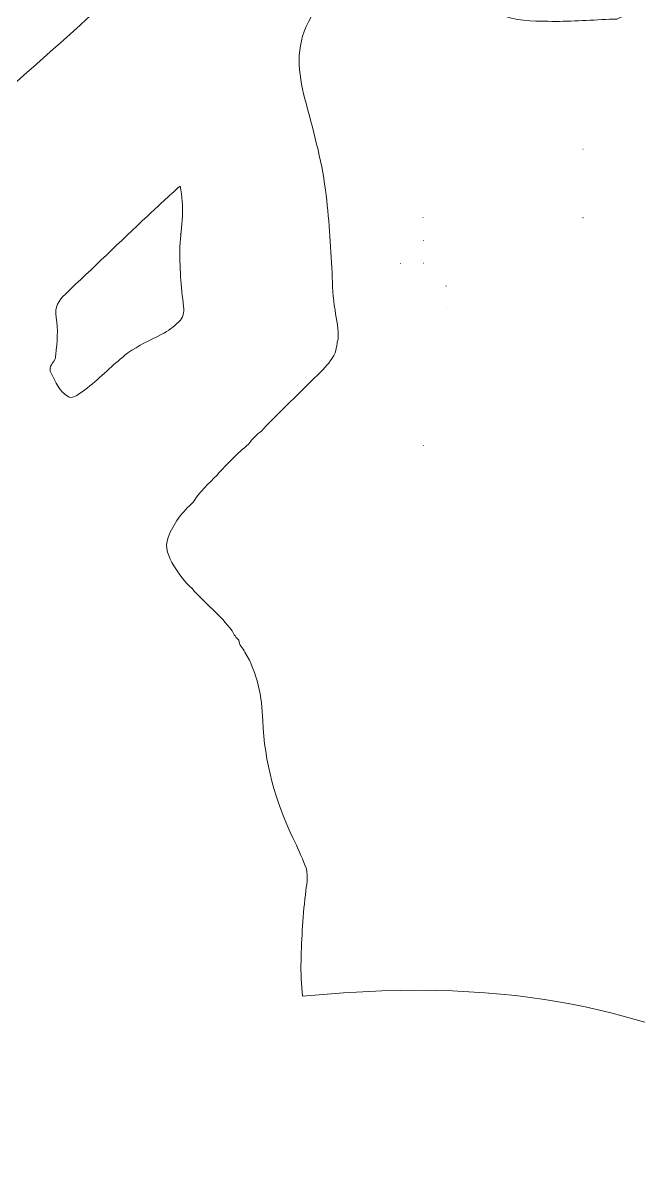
# Model space of a CAD drawing. Extents: x 20 to 2250, y -2734 to 1454.
# Drawn here: x 1451.9 to 1533.8, y 532.9 to 686.7 of the extents above; entities that cross this region are included whole.
import ezdxf

# ---------------------------------------------------------------- set-up
doc = ezdxf.new("R2010")
doc.units = 0
doc.header["$MEASUREMENT"] = 0
doc.layers.add('Layer 1', color=7, linetype='Continuous')

# ---------------------------------------------------------------- blocks, each defined once
blk = doc.blocks.new('block 17')
at = {"layer": 'Layer 1', "lineweight": 0}
for points, knots in [([(1581.56, 576.26), (1572.02, 564.46), (1561.29, 555.07), (1549.39, 548.11), (1534.72, 554.18), (1518.91, 559.96), (1489.05, 557), (1488.89, 558.55), (1488.81, 560.11), (1488.85, 561.68), (1488.92, 564.82), (1489.1, 567.96), (1489.5, 571.1), (1489.63, 572.17), (1489.87, 573.31), (1489.42, 574.38), (1488.91, 575.61), (1488.38, 576.83), (1487.8, 578.04), (1485.43, 583), (1483.96, 588.19), (1483.76, 593.73), (1483.64, 596.93), (1483.07, 600.04), (1481.39, 602.86), (1481.09, 603.37), (1480.6, 603.79), (1480.59, 604.45), (1480.17, 604.77), (1479.91, 605.22), (1479.68, 605.68), (1478.15, 607.8), (1476.04, 609.37), (1474.34, 611.31), (1473.39, 612.21), (1472.59, 613.23), (1471.92, 614.36), (1471.22, 615.53), (1470.64, 616.8), (1471.15, 618.14), (1471.84, 619.99), (1473.06, 621.53), (1474.52, 622.88), (1475.34, 624.27), (1476.59, 625.3), (1477.67, 626.45), (1479.01, 627.88), (1480.34, 629.33), (1481.87, 630.56), (1482.36, 631.27), (1482.96, 631.87), (1483.67, 632.36), (1483.87, 632.61), (1484.06, 632.88), (1484.29, 633.1), (1486.67, 635.47), (1489.07, 637.83), (1491.47, 640.19), (1492.23, 640.94), (1492.93, 641.74), (1493.41, 642.71), (1493.5, 643.14), (1493.59, 643.57), (1493.68, 644), (1493.67, 644.18), (1493.69, 644.35), (1493.79, 644.53), (1493.9, 645.84), (1493.56, 647.11), (1493.38, 648.39), (1493.07, 650.04), (1493.06, 651.72), (1492.98, 653.39), (1492.8, 657.08), (1492.56, 660.77), (1492.1, 664.43), (1491.57, 668.56), (1490.42, 672.55), (1489.36, 676.56), (1488.45, 680.02), (1488.07, 683.44), (1489.85, 686.81), (1491.22, 689.42), (1491.61, 692.26), (1491.45, 695.18), (1491.27, 698.43), (1491.09, 701.67), (1490.9, 704.96), (1491.98, 704.73), (1492.8, 704.2), (1493.35, 703.25), (1493.62, 702.78), (1493.94, 702.19), (1494.49, 702.19), (1495.27, 702.2), (1495.43, 701.7), (1495.67, 701.18), (1495.91, 700.68), (1496.17, 700.19), (1496.42, 699.69), (1496.96, 698.57), (1497.8, 698.09), (1499.09, 698.17), (1501.5, 698.3), (1503.44, 697.09), (1505.31, 695.76), (1506.06, 695.35), (1506.73, 694.85), (1507.24, 694.17), (1507.55, 693.9), (1507.85, 693.63), (1507.98, 693.23), (1508.5, 692.84), (1508.78, 691.75), (1509.75, 692.7), (1509.98, 692.92), (1510.31, 692.56), (1510.46, 692.32), (1510.67, 692), (1510.82, 691.64), (1510.99, 691.3), (1511.1, 691.16), (1511.22, 691.02), (1511.33, 690.88), (1512.6, 690.1), (1513.97, 689.44), (1514.78, 688.09), (1514.86, 687.95), (1515.13, 687.94), (1515.31, 687.86), (1517.35, 686.91), (1519.57, 686.93), (1521.73, 686.89), (1524.44, 686.84), (1527.17, 687.05), (1529.89, 687.16), (1530.31, 687.18), (1530.81, 687.1), (1531.15, 687.29), (1532.57, 688.08), (1534.04, 687.93), (1535.53, 687.68), (1536.54, 687.51), (1536.72, 687.62), (1536.7, 688.66), (1536.65, 690.55), (1536.55, 692.43), (1536.51, 694.31), (1536.47, 695.8), (1537.72, 697.02), (1539.22, 696.82), (1540.14, 696.69), (1540.57, 697.04), (1540.99, 697.73), (1542.17, 699.66), (1543.38, 701.57), (1543.78, 703.96), (1544.18, 703.29), (1544.26, 703.27), (1544.18, 702.94), (1543.75, 701.15), (1544.75, 699.79), (1545.53, 698.37), (1545.77, 697.93), (1546.13, 697.54), (1545.98, 696.98), (1545.91, 695.67), (1546.44, 695.08), (1547.93, 694.52), (1548.75, 694.21), (1549.29, 694.36), (1549.7, 695.09), (1551.23, 697.77), (1552.53, 700.54), (1552.9, 703.66), (1553.16, 705.95), (1553.44, 708.25), (1553.71, 710.54), (1553.71, 710.54), (1553.71, 711.96), (1553.71, 711.96), (1553.4, 713.61), (1552.26, 714.31), (1550.73, 714.59), (1550.44, 714.64), (1550.16, 714.72), (1549.87, 714.79), (1548.91, 714.69), (1547.98, 714.94), (1547.03, 715.03), (1546.63, 715.01), (1546.23, 714.99), (1545.82, 714.97), (1545.72, 714.68), (1545.97, 714.34), (1545.53, 713.8), (1545.75, 714.58), (1545.52, 714.91), (1545.01, 715.03), (1544.39, 714.96), (1543.79, 715.05), (1543.19, 715.2), (1543.07, 715.23), (1542.85, 715.25), (1542.84, 715.29), (1542.66, 716.38), (1541.98, 716.54), (1541.07, 716.29), (1540.9, 716.24), (1540.69, 716.14), (1540.59, 716.28), (1540, 717.17), (1538.77, 716.69), (1538.13, 717.46), (1535.71, 718.05), (1533.4, 719.15), (1530.83, 719.08), (1528.94, 718.69), (1526.96, 718.76), (1525.16, 717.93), (1524.71, 717.72), (1524.65, 718.08), (1524.5, 718.29), (1523.62, 719.47), (1522.76, 720.66), (1521.9, 721.85), (1520.54, 723.73), (1519.31, 725.75), (1517.07, 726.79), (1515.98, 727.29), (1514.91, 727.85), (1513.83, 728.39), (1512.9, 728.64), (1512.25, 729.37), (1511.41, 729.78), (1511.04, 729.94), (1510.68, 729.36), (1510.4, 729.68), (1509.62, 730.57), (1508.76, 730.52), (1507.73, 729.92), (1508.04, 731.21), (1507.29, 731.43), (1506.4, 731.47), (1505.46, 731.53), (1504.52, 731.53), (1503.58, 731.6), (1502.99, 731.65), (1502.53, 731.51), (1502.19, 730.95), (1501.74, 731.7), (1501.13, 731.84), (1500.3, 731.68), (1499.38, 731.51), (1498.43, 731.55), (1497.54, 731.19), (1497.28, 731.09), (1497.07, 731.17), (1496.89, 731.34), (1495.91, 732.26), (1494.82, 732.88), (1493.49, 733.27), (1491.96, 733.72), (1491.98, 734.08), (1493.25, 735.02), (1494.12, 735.67), (1494.1, 736.14), (1493.12, 736.64), (1491.91, 737.26), (1490.63, 737.75), (1489.3, 738.05), (1488.78, 738.17), (1488.42, 738.41), (1488.45, 738.88), (1488.57, 740.67), (1487.07, 741.32), (1486.09, 742.33), (1485.75, 742.68), (1485.12, 742.4), (1484.86, 742.9), (1483.99, 744.52), (1482.85, 745.91), (1481.46, 747.13), (1480.89, 747.63), (1480.47, 748.31), (1479.72, 748.58), (1479.48, 748.66), (1479.4, 748.76), (1479.41, 748.99), (1479.45, 749.96), (1479.26, 750.92), (1479.23, 751.88), (1479.17, 753.91), (1479.1, 755.93), (1478.62, 757.92), (1478.08, 759.13), (1477.72, 760.4), (1477.52, 761.84), (1478.16, 761.35), (1477.76, 760.57), (1478.3, 760.21), (1478.51, 760.58), (1478.63, 760.95), (1478.63, 761.35), (1478.23, 763.03), (1477.23, 764.32), (1475.72, 765.07), (1474.94, 765.45), (1474.61, 765.83), (1474.88, 766.62), (1474.97, 766.9), (1474.91, 767.06), (1474.75, 767.24), (1474.37, 767.35), (1473.81, 767.23), (1473.94, 767.94), (1473.95, 768.01), (1473.93, 768.09), (1473.89, 768.16), (1473.84, 768.19), (1473.79, 768.22), (1473.74, 768.25), (1473.72, 768.25), (1473.69, 768.25), (1473.67, 768.23), (1472.84, 767.56), (1472.58, 768.29), (1472.16, 768.75), (1472.05, 768.88), (1471.7, 768.89), (1471.5, 768.84), (1470.81, 768.67), (1470.45, 769.1), (1470.04, 769.51), (1469.43, 770.1), (1469.84, 770.38), (1470.39, 770.43), (1471.11, 770.5), (1471.85, 770.43), (1472.59, 770.39), (1472.83, 770.38), (1473.13, 770.29), (1473.18, 770.57), (1473.23, 770.82), (1472.94, 770.91), (1472.71, 770.99), (1471.6, 771.39), (1470.51, 771.79), (1469.3, 771.49), (1469.12, 771.45), (1468.81, 771.43), (1468.74, 771.53), (1468.58, 771.75), (1468.75, 771.97), (1468.94, 772.14), (1469.24, 772.39), (1469.42, 772.69), (1469.29, 773.1), (1469.29, 773.1), (1468.88, 773.1), (1468.88, 773.1), (1468.62, 772.55), (1467.95, 772.42), (1467.68, 771.85), (1466.92, 770.22), (1465.51, 769.68), (1463.82, 769.66), (1462.83, 769.64), (1461.92, 769.46), (1461.07, 768.87), (1458.7, 767.21), (1456.27, 765.61), (1453.88, 763.98), (1453.32, 763.61), (1452.72, 763.23), (1452.54, 762.55), (1452.41, 762.09), (1452.26, 762.19), (1451.91, 762.29), (1450.99, 762.56), (1450.07, 762.57), (1449.07, 761.96), (1449.08, 761.95), (1449.08, 761.94), (1449.08, 761.93), (1450.14, 761.54), (1451.27, 761.8), (1452.21, 760.86), (1451.59, 760.9), (1451.19, 760.94), (1450.79, 760.95), (1450.58, 760.95), (1450.27, 761.06), (1450.22, 760.72), (1450.19, 760.49), (1450.41, 760.39), (1450.63, 760.35), (1451.62, 760.13), (1451.48, 759.64), (1451.01, 758.97), (1450.19, 757.79), (1449.48, 756.57), (1449.42, 755.03), (1449.32, 752.66), (1449.91, 750.41), (1450.82, 748.31), (1451.55, 746.65), (1451.91, 745.34), (1450.53, 743.83), (1449.74, 742.97), (1450.24, 742), (1451.38, 741.7), (1451.99, 741.55), (1452.28, 741.22), (1452.18, 740.57), (1452.04, 739.69), (1452.41, 739.11), (1453.22, 738.75), (1454.25, 738.28), (1454.7, 737.04), (1455.86, 736.71), (1455.97, 736.67), (1456.04, 736.44), (1456.12, 736.3), (1456.93, 734.99), (1455.53, 734.31), (1455.1, 733.49), (1454.77, 732.85), (1454.65, 732.47), (1454.82, 731.84), (1455.15, 730.71), (1455.49, 729.46), (1454.85, 728.42), (1454.26, 727.48), (1454.41, 726.78), (1454.93, 725.99), (1455.3, 725.43), (1455.67, 724.87), (1456.09, 724.36), (1457.01, 723.22), (1457.03, 723.23), (1458.03, 724.3), (1458.91, 723.44), (1459.85, 722.62), (1460.54, 721.58), (1460.96, 720.95), (1460.73, 720.3), (1460.08, 720.39), (1458.56, 720.58), (1456.98, 720.34), (1455.55, 721.02), (1454.01, 721.75), (1452.41, 721.98), (1450.71, 722.01), (1449.23, 722.03), (1448.23, 721.34), (1447.42, 720.24), (1446.95, 719.6), (1447.18, 719.05), (1447.92, 718.86), (1448.18, 718.79), (1448.53, 718.93), (1448.67, 718.54), (1448.1, 718.1), (1447.34, 718.01), (1446.85, 717.46), (1446.54, 717.11), (1446.41, 716.69), (1446.64, 716.26), (1446.92, 715.73), (1447.32, 716.1), (1447.67, 716.21), (1448.33, 716.41), (1448.86, 716.94), (1449.65, 717.02), (1448.78, 715.3), (1446.89, 715.27), (1445.64, 714.29), (1446.11, 713.56), (1446.77, 713.44), (1447.56, 713.71), (1448.48, 714.02), (1449.4, 714.29), (1450.33, 714.57), (1450.74, 714.7), (1451.2, 715.06), (1451.45, 714.32), (1451.66, 713.72), (1451.71, 713.27), (1451, 712.96), (1450.57, 712.77), (1450.16, 712.6), (1449.69, 712.52), (1449.46, 712.48), (1449.06, 712.52), (1449.07, 712.16), (1449.07, 711.81), (1449.43, 711.64), (1449.7, 711.6), (1450.22, 711.52), (1450.76, 711.45), (1451.28, 711.71), (1451.75, 711.94), (1452.22, 712.19), (1452.77, 712.19), (1452.99, 712.43), (1453.31, 712.64), (1453.41, 712.92), (1453.68, 713.7), (1454.37, 713.82), (1454.99, 713.93), (1455.62, 714.04), (1456.42, 714.38), (1456.71, 713.36), (1456.75, 713.19), (1456.9, 713.24), (1457.03, 713.24), (1457.75, 713.23), (1458.33, 712.82), (1458.95, 712.53), (1459.27, 712.43), (1459.58, 712.34), (1459.89, 712.24), (1459.97, 712.23), (1460.06, 712.21), (1460.17, 712.16), (1461.89, 711.76), (1463.62, 711.39), (1465.39, 711.23), (1465.93, 711.18), (1466.31, 710.94), (1466.68, 710.45), (1468.54, 707.94), (1468.27, 705.33), (1467.22, 702.65), (1467.03, 701.86), (1466.89, 701.06), (1466.49, 700.33), (1466.12, 699.19), (1466.27, 698.02), (1466.29, 696.85), (1466.49, 696.71), (1466.43, 696.49), (1466.45, 696.3), (1466.79, 693.78), (1465.46, 692.03), (1463.78, 690.43), (1459.2, 686.06), (1454.43, 681.89), (1449.66, 677.71), (1448.76, 676.92), (1447.99, 675.94), (1446.87, 675.44), (1444.48, 674.34), (1442.11, 673.21), (1440.08, 671.51), (1439.92, 671.38), (1439.75, 671.12), (1439.58, 671.22), (1438.61, 671.82), (1438.32, 670.99), (1437.85, 670.46), (1437.62, 670.2), (1437.38, 669.84), (1436.98, 669.84), (1435.79, 669.82), (1435.17, 669.06), (1434.56, 668.17), (1434.03, 667.4), (1433.72, 667.47), (1433.44, 668.35), (1433.05, 669.57), (1432.4, 670.39), (1430.99, 670.47), (1429.72, 670.54), (1429.63, 670.76), (1430.11, 671.96), (1430.48, 672.9), (1430.31, 673.72), (1429.66, 674.48), (1429.02, 675.23), (1428.3, 675.11), (1427.48, 674.84), (1425.28, 674.14), (1423.07, 673.51), (1420.88, 672.81), (1419.8, 672.47), (1418.86, 672.48), (1418.09, 673.45), (1417.75, 673.88), (1417.3, 674.25), (1416.77, 674.35), (1416.07, 674.49), (1416.11, 674.86), (1416.32, 675.35), (1416.41, 675.58), (1416.53, 675.8), (1416.64, 676.03), (1416.2, 676.23), (1415.93, 676.02), (1415.65, 675.83), (1415.36, 675.64), (1415.12, 675.66), (1414.86, 675.93), (1412.05, 678.76), (1408.54, 679.6), (1404.7, 679.56), (1401.61, 679.53), (1398.55, 679.15), (1395.52, 678.58), (1393.46, 678.19), (1391.48, 677.65), (1389.87, 676.19), (1389.64, 675.99), (1389.34, 675.63), (1389.02, 675.77), (1388.61, 675.95), (1388.96, 676.37), (1388.91, 676.68), (1388.89, 676.83), (1389.06, 677.02), (1388.82, 677.11), (1388.62, 677.19), (1388.5, 677.05), (1388.4, 676.92), (1387.9, 676.25), (1387.4, 675.58), (1386.92, 674.89), (1386.57, 674.38), (1386.25, 674.28), (1385.86, 674.84), (1385.74, 675.02), (1385.73, 675.32), (1385.33, 675.3), (1384.91, 674.14), (1384.5, 672.95), (1384.04, 671.78), (1383.95, 671.55), (1383.95, 671.08), (1383.5, 671.21), (1383.07, 671.34), (1383.22, 671.68), (1383.35, 671.96), (1383.42, 672.13), (1383.45, 672.3), (1383.29, 672.4), (1383.05, 672.55), (1382.95, 672.35), (1382.82, 672.18), (1382.35, 671.55), (1381.92, 670.85), (1381.91, 670.09), (1381.88, 668.55), (1381.02, 667.37), (1380.38, 666.1), (1379.89, 665.12), (1379.29, 664.19), (1378.8, 663.21), (1376.4, 658.52), (1373.47, 654.11), (1371.5, 649.19), (1371.5, 649.19), (1371.5, 647.17), (1371.5, 647.17), (1371.86, 646.92), (1371.91, 646.54), (1371.9, 646.15), (1371.87, 644.34), (1372.56, 642.76), (1373.46, 641.25), (1373.76, 640.76), (1374.03, 640.26), (1374.02, 639.67), (1374.01, 638.83), (1374.27, 638.07), (1374.73, 637.4), (1375.82, 635.77), (1376.66, 633.98), (1377.87, 632.42), (1378.48, 631.69), (1379.24, 631.13), (1379.99, 630.56), (1382.39, 629.05), (1384.99, 627.89), (1387.36, 626.33), (1389.49, 624.92), (1391.81, 624.06), (1394.39, 623.91), (1396.25, 623.8), (1397.57, 622.84), (1398.27, 621.06), (1398.63, 620.14), (1399.13, 619.26), (1399.51, 618.34), (1400.32, 616.42), (1401.28, 614.56), (1401.86, 612.54), (1402.19, 612.25), (1402.22, 611.82), (1402.35, 611.45), (1402.96, 609.74), (1403.82, 608.11), (1404.1, 606.29), (1404.65, 605.9), (1404.64, 605.24), (1404.81, 604.69), (1405.42, 602.8), (1406.33, 600.96), (1405.92, 598.87), (1405.52, 596.83), (1405.28, 594.77), (1405.71, 592.7), (1406.85, 590.46), (1407.98, 588.23), (1409.13, 586), (1409.72, 584.87), (1410.01, 583.68), (1409.96, 582.42), (1409.73, 576.52), (1410.28, 570.7), (1411.34, 564.89), (1412.03, 561.07), (1412.49, 557.21), (1412.52, 553.3), (1412.55, 548.79), (1411.96, 544.34), (1411.56, 539.87), (1411.54, 539.61), (1411.52, 539.35), (1411.51, 539.09), (1397.86, 536.28), (1369.11, 532.94), (1363.1, 553.06), (1363.1, 553.06), (1363.1, 840.36), (1363.1, 840.36), (1363.1, 840.36), (1490.18, 840.36), (1490.18, 840.36), (1529.16, 840.36), (1559.96, 825.05), (1582.61, 794.45), (1605.24, 763.84), (1616.57, 727.04), (1616.57, 684.06), (1616.57, 641.07), (1604.89, 605.14), (1581.56, 576.26)], [0, 0, 0, 0, 1, 1, 1, 2, 2, 2, 3, 3, 3, 4, 4, 4, 5, 5, 5, 6, 6, 6, 7, 7, 7, 8, 8, 8, 9, 9, 9, 10, 10, 10, 11, 11, 11, 12, 12, 12, 13, 13, 13, 14, 14, 14, 15, 15, 15, 16, 16, 16, 17, 17, 17, 18, 18, 18, 19, 19, 19, 20, 20, 20, 21, 21, 21, 22, 22, 22, 23, 23, 23, 24, 24, 24, 25, 25, 25, 26, 26, 26, 27, 27, 27, 28, 28, 28, 29, 29, 29, 30, 30, 30, 31, 31, 31, 32, 32, 32, 33, 33, 33, 34, 34, 34, 35, 35, 35, 36, 36, 36, 37, 37, 37, 38, 38, 38, 39, 39, 39, 40, 40, 40, 41, 41, 41, 42, 42, 42, 43, 43, 43, 44, 44, 44, 45, 45, 45, 46, 46, 46, 47, 47, 47, 48, 48, 48, 49, 49, 49, 50, 50, 50, 51, 51, 51, 52, 52, 52, 53, 53, 53, 54, 54, 54, 55, 55, 55, 56, 56, 56, 57, 57, 57, 58, 58, 58, 59, 59, 59, 60, 60, 60, 61, 61, 61, 62, 62, 62, 63, 63, 63, 64, 64, 64, 65, 65, 65, 66, 66, 66, 67, 67, 67, 68, 68, 68, 69, 69, 69, 70, 70, 70, 71, 71, 71, 72, 72, 72, 73, 73, 73, 74, 74, 74, 75, 75, 75, 76, 76, 76, 77, 77, 77, 78, 78, 78, 79, 79, 79, 80, 80, 80, 81, 81, 81, 82, 82, 82, 83, 83, 83, 84, 84, 84, 85, 85, 85, 86, 86, 86, 87, 87, 87, 88, 88, 88, 89, 89, 89, 90, 90, 90, 91, 91, 91, 92, 92, 92, 93, 93, 93, 94, 94, 94, 95, 95, 95, 96, 96, 96, 97, 97, 97, 98, 98, 98, 99, 99, 99, 100, 100, 100, 101, 101, 101, 102, 102, 102, 103, 103, 103, 104, 104, 104, 105, 105, 105, 106, 106, 106, 107, 107, 107, 108, 108, 108, 109, 109, 109, 110, 110, 110, 111, 111, 111, 112, 112, 112, 113, 113, 113, 114, 114, 114, 115, 115, 115, 116, 116, 116, 117, 117, 117, 118, 118, 118, 119, 119, 119, 120, 120, 120, 121, 121, 121, 122, 122, 122, 123, 123, 123, 124, 124, 124, 125, 125, 125, 126, 126, 126, 127, 127, 127, 128, 128, 128, 129, 129, 129, 130, 130, 130, 131, 131, 131, 132, 132, 132, 133, 133, 133, 134, 134, 134, 135, 135, 135, 136, 136, 136, 137, 137, 137, 138, 138, 138, 139, 139, 139, 140, 140, 140, 141, 141, 141, 142, 142, 142, 143, 143, 143, 144, 144, 144, 145, 145, 145, 146, 146, 146, 147, 147, 147, 148, 148, 148, 149, 149, 149, 150, 150, 150, 151, 151, 151, 152, 152, 152, 153, 153, 153, 154, 154, 154, 155, 155, 155, 156, 156, 156, 157, 157, 157, 158, 158, 158, 159, 159, 159, 160, 160, 160, 161, 161, 161, 162, 162, 162, 163, 163, 163, 164, 164, 164, 165, 165, 165, 166, 166, 166, 167, 167, 167, 168, 168, 168, 169, 169, 169, 170, 170, 170, 171, 171, 171, 172, 172, 172, 173, 173, 173, 174, 174, 174, 175, 175, 175, 176, 176, 176, 177, 177, 177, 178, 178, 178, 179, 179, 179, 180, 180, 180, 181, 181, 181, 182, 182, 182, 183, 183, 183, 184, 184, 184, 185, 185, 185, 186, 186, 186, 187, 187, 187, 188, 188, 188, 189, 189, 189, 190, 190, 190, 191, 191, 191, 192, 192, 192, 193, 193, 193, 194, 194, 194, 195, 195, 195, 196, 196, 196, 197, 197, 197, 198, 198, 198, 199, 199, 199, 200, 200, 200, 201, 201, 201, 202, 202, 202, 203, 203, 203, 204, 204, 204, 205, 205, 205, 206, 206, 206, 207, 207, 207, 208, 208, 208, 209, 209, 209, 210, 210, 210, 211, 211, 211, 212, 212, 212, 213, 213, 213, 214, 214, 214, 215, 215, 215, 216, 216, 216, 217, 217, 217, 218, 218, 218, 219, 219, 219, 220, 220, 220, 221, 221, 221, 222, 222, 222, 223, 223, 223, 224, 224, 224, 225, 225, 225, 226, 226, 226, 227, 227, 227, 228, 228, 228, 229, 229, 229, 230, 230, 230, 231, 231, 231, 232, 232, 232, 233, 233, 233, 234, 234, 234, 235, 235, 235, 236, 236, 236, 237, 237, 237, 238, 238, 238, 239, 239, 239, 240, 240, 240, 241, 241, 241, 242, 242, 242, 243, 243, 243, 244, 244, 244, 245, 245, 245, 246, 246, 246, 247, 247, 247, 248, 248, 248, 249, 249, 249, 249]), ([(1465.78, 642.72), (1465.28, 642.29), (1464.76, 641.86), (1464.26, 641.43), (1462.52, 639.96), (1460.97, 638.26), (1459.01, 637.06), (1458.63, 636.83), (1458.24, 636.67), (1457.89, 636.87), (1456.68, 637.57), (1456.17, 638.83), (1455.57, 640.02), (1455.21, 640.74), (1455.66, 641.17), (1455.98, 641.65), (1456.17, 641.92), (1456.17, 642.22), (1456.2, 642.5), (1456.4, 644.14), (1456.53, 645.83), (1456.26, 647.43), (1456.01, 648.87), (1456.58, 649.7), (1457.48, 650.55), (1461.12, 654.02), (1464.75, 657.49), (1468.4, 660.95), (1469.81, 662.28), (1471.25, 663.58), (1472.74, 664.95), (1473.37, 662.19), (1472.96, 659.55), (1472.72, 656.9), (1472.66, 654.21), (1472.9, 651.55), (1473.21, 648.88), (1473.3, 648.11), (1473.19, 647.4), (1472.59, 646.85), (1471.9, 646.22), (1471.19, 645.62), (1470.33, 645.2), (1468.78, 644.45), (1467.23, 643.68), (1465.78, 642.72)], [0, 0, 0, 0, 1, 1, 1, 2, 2, 2, 3, 3, 3, 4, 4, 4, 5, 5, 5, 6, 6, 6, 7, 7, 7, 8, 8, 8, 9, 9, 9, 10, 10, 10, 11, 11, 11, 12, 12, 12, 13, 13, 13, 14, 14, 14, 15, 15, 15, 15])]:
    blk.add_open_spline(points, degree=3, knots=knots, dxfattribs=at)
blk = doc.blocks.new('block 19')
at = {"layer": 'Layer 1', "true_color": 0xf2b571}
h = blk.add_hatch(color=31, dxfattribs=at)
h.dxf.hatch_style = 2
edge = h.paths.add_edge_path()
edge.add_spline(control_points=[(1517.27, 681.99), (1517.27, 681.99), (1517.27, 681.98), (1517.27, 681.98), (1517.26, 681.99), (1517.26, 681.99), (1517.26, 681.99), (1517.26, 681.99), (1517.26, 681.99), (1517.27, 681.99), (1517.27, 681.99), (1517.27, 681.99), (1517.27, 681.99), (1517.27, 681.99), (1517.27, 681.99), (1517.27, 681.99)], knot_values=[0, 0, 0, 0, 1, 1, 1, 2, 2, 2, 3, 3, 3, 4, 4, 4, 5, 5, 5, 5], degree=3, periodic=1)
h = blk.add_hatch(color=31, dxfattribs=at)
h.dxf.hatch_style = 2
edge = h.paths.add_edge_path()
edge.add_spline(control_points=[(1517.27, 681.99), (1517.27, 681.99), (1517.27, 681.99), (1517.27, 681.99), (1517.27, 681.99), (1517.27, 681.99), (1517.27, 681.99), (1517.27, 682), (1517.27, 682), (1517.27, 682), (1517.27, 682), (1517.27, 681.99), (1517.27, 681.99), (1517.27, 681.99), (1517.27, 681.99), (1517.27, 681.99)], knot_values=[0, 0, 0, 0, 1, 1, 1, 2, 2, 2, 3, 3, 3, 4, 4, 4, 5, 5, 5, 5], degree=3, periodic=1)
h = blk.add_hatch(color=31, dxfattribs=at)
h.dxf.hatch_style = 2
edge = h.paths.add_edge_path()
edge.add_spline(control_points=[(1526.38, 669.85), (1526.38, 669.85), (1526.38, 669.84), (1526.38, 669.84), (1526.37, 669.84), (1526.37, 669.84), (1526.36, 669.84), (1526.37, 669.85), (1526.37, 669.85), (1526.38, 669.86), (1526.38, 669.85), (1526.38, 669.85), (1526.38, 669.85), (1526.38, 669.85), (1526.38, 669.85), (1526.38, 669.85)], knot_values=[0, 0, 0, 0, 1, 1, 1, 2, 2, 2, 3, 3, 3, 4, 4, 4, 5, 5, 5, 5], degree=3, periodic=1)
h = blk.add_hatch(color=31, dxfattribs=at)
h.dxf.hatch_style = 2
edge = h.paths.add_edge_path()
edge.add_spline(control_points=[(1526.38, 669.84), (1526.38, 669.84), (1526.38, 669.84), (1526.38, 669.84), (1526.38, 669.84), (1526.38, 669.84), (1526.38, 669.84), (1526.38, 669.84), (1526.38, 669.84), (1526.38, 669.84), (1526.38, 669.84), (1526.38, 669.84), (1526.38, 669.84), (1526.38, 669.84), (1526.38, 669.85), (1526.38, 669.85), (1526.38, 669.85), (1526.38, 669.85), (1526.39, 669.85), (1526.38, 669.84), (1526.38, 669.84), (1526.38, 669.84), (1526.38, 669.84), (1526.38, 669.84), (1526.38, 669.84), (1526.38, 669.84), (1526.38, 669.84), (1526.38, 669.84)], knot_values=[0, 0, 0, 0, 1, 1, 1, 2, 2, 2, 3, 3, 3, 4, 4, 4, 5, 5, 5, 6, 6, 6, 7, 7, 7, 8, 8, 8, 9, 9, 9, 9], degree=3, periodic=1)
h = blk.add_hatch(color=31, dxfattribs=at)
h.dxf.hatch_style = 2
edge = h.paths.add_edge_path()
edge.add_spline(control_points=[(1505.12, 660.73), (1505.12, 660.73), (1505.12, 660.73), (1505.12, 660.73), (1505.12, 660.73), (1505.12, 660.72), (1505.12, 660.72), (1505.11, 660.72), (1505.11, 660.73), (1505.1, 660.74), (1505.11, 660.74), (1505.11, 660.74), (1505.12, 660.74), (1505.12, 660.73), (1505.12, 660.73), (1505.12, 660.73)], knot_values=[0, 0, 0, 0, 1, 1, 1, 2, 2, 2, 3, 3, 3, 4, 4, 4, 5, 5, 5, 5], degree=3, periodic=1)
h = blk.add_hatch(color=31, dxfattribs=at)
h.dxf.hatch_style = 2
edge = h.paths.add_edge_path()
edge.add_spline(control_points=[(1505.12, 660.74), (1505.12, 660.74), (1505.12, 660.74), (1505.12, 660.74), (1505.12, 660.74), (1505.12, 660.74), (1505.12, 660.74), (1505.12, 660.74), (1505.12, 660.74), (1505.12, 660.74)], knot_values=[0, 0, 0, 0, 1, 1, 1, 2, 2, 2, 3, 3, 3, 3], degree=3, periodic=1)
h = blk.add_hatch(color=31, dxfattribs=at)
h.dxf.hatch_style = 2
edge = h.paths.add_edge_path()
edge.add_spline(control_points=[(1505.12, 660.73), (1505.12, 660.73), (1505.12, 660.73), (1505.12, 660.73), (1505.12, 660.73), (1505.12, 660.73), (1505.12, 660.73), (1505.12, 660.73), (1505.12, 660.73), (1505.12, 660.73)], knot_values=[0, 0, 0, 0, 1, 1, 1, 2, 2, 2, 3, 3, 3, 3], degree=3, periodic=1)
h = blk.add_hatch(color=31, dxfattribs=at)
h.dxf.hatch_style = 2
edge = h.paths.add_edge_path()
edge.add_spline(control_points=[(1526.38, 660.73), (1526.38, 660.73), (1526.38, 660.73), (1526.38, 660.73), (1526.38, 660.73), (1526.38, 660.73), (1526.38, 660.72), (1526.37, 660.73), (1526.37, 660.73), (1526.37, 660.74), (1526.37, 660.74), (1526.37, 660.74), (1526.38, 660.74), (1526.38, 660.73), (1526.38, 660.73), (1526.38, 660.73)], knot_values=[0, 0, 0, 0, 1, 1, 1, 2, 2, 2, 3, 3, 3, 4, 4, 4, 5, 5, 5, 5], degree=3, periodic=1)
h = blk.add_hatch(color=31, dxfattribs=at)
h.dxf.hatch_style = 2
edge = h.paths.add_edge_path()
edge.add_spline(control_points=[(1526.38, 660.74), (1526.38, 660.74), (1526.38, 660.74), (1526.38, 660.74), (1526.38, 660.74), (1526.38, 660.74), (1526.38, 660.75), (1526.38, 660.74), (1526.38, 660.74), (1526.39, 660.73), (1526.39, 660.73), (1526.38, 660.73), (1526.38, 660.73), (1526.38, 660.73), (1526.38, 660.73), (1526.38, 660.74)], knot_values=[0, 0, 0, 0, 1, 1, 1, 2, 2, 2, 3, 3, 3, 4, 4, 4, 5, 5, 5, 5], degree=3, periodic=1)
h = blk.add_hatch(color=31, dxfattribs=at)
h.dxf.hatch_style = 2
edge = h.paths.add_edge_path()
edge.add_spline(control_points=[(1472.75, 658.58), (1472.79, 658.58), (1472.81, 658.55), (1472.75, 658.58), (1472.75, 658.58), (1472.75, 658.58), (1472.75, 658.58)], knot_values=[0, 0, 0, 0, 1, 1, 1, 2, 2, 2, 2], degree=3, periodic=1)
h = blk.add_hatch(color=31, dxfattribs=at)
h.dxf.hatch_style = 2
edge = h.paths.add_edge_path()
edge.add_spline(control_points=[(1505.12, 657.7), (1505.12, 657.7), (1505.12, 657.7), (1505.12, 657.7), (1505.12, 657.7), (1505.12, 657.7), (1505.12, 657.7), (1505.12, 657.7), (1505.12, 657.7), (1505.12, 657.7), (1505.11, 657.7), (1505.11, 657.7), (1505.11, 657.7), (1505.11, 657.7), (1505.12, 657.7), (1505.12, 657.71), (1505.12, 657.7), (1505.12, 657.7), (1505.12, 657.7), (1505.12, 657.7), (1505.12, 657.7), (1505.12, 657.7)], knot_values=[0, 0, 0, 0, 1, 1, 1, 2, 2, 2, 3, 3, 3, 4, 4, 4, 5, 5, 5, 6, 6, 6, 7, 7, 7, 7], degree=3, periodic=1)
h = blk.add_hatch(color=31, dxfattribs=at)
h.dxf.hatch_style = 2
edge = h.paths.add_edge_path()
edge.add_spline(control_points=[(1505.12, 657.7), (1505.12, 657.7), (1505.12, 657.7), (1505.12, 657.7), (1505.12, 657.7), (1505.13, 657.7), (1505.13, 657.7), (1505.13, 657.69), (1505.12, 657.69), (1505.12, 657.68), (1505.12, 657.69), (1505.12, 657.69), (1505.12, 657.7), (1505.12, 657.7), (1505.12, 657.7), (1505.12, 657.7)], knot_values=[0, 0, 0, 0, 1, 1, 1, 2, 2, 2, 3, 3, 3, 4, 4, 4, 5, 5, 5, 5], degree=3, periodic=1)
h = blk.add_hatch(color=31, dxfattribs=at)
h.dxf.hatch_style = 2
edge = h.paths.add_edge_path()
edge.add_spline(control_points=[(1502.08, 654.66), (1502.08, 654.66), (1502.08, 654.66), (1502.08, 654.66), (1502.08, 654.66), (1502.08, 654.66), (1502.07, 654.66), (1502.08, 654.66), (1502.08, 654.66), (1502.08, 654.67), (1502.08, 654.66), (1502.08, 654.66), (1502.08, 654.66), (1502.08, 654.66), (1502.08, 654.66), (1502.08, 654.66)], knot_values=[0, 0, 0, 0, 1, 1, 1, 2, 2, 2, 3, 3, 3, 4, 4, 4, 5, 5, 5, 5], degree=3, periodic=1)
h = blk.add_hatch(color=31, dxfattribs=at)
h.dxf.hatch_style = 2
edge = h.paths.add_edge_path()
edge.add_spline(control_points=[(1502.08, 654.66), (1502.08, 654.66), (1502.08, 654.66), (1502.08, 654.66), (1502.09, 654.66), (1502.09, 654.66), (1502.1, 654.66), (1502.09, 654.66), (1502.09, 654.65), (1502.08, 654.64), (1502.08, 654.65), (1502.08, 654.65), (1502.08, 654.66), (1502.08, 654.66), (1502.08, 654.66), (1502.08, 654.66)], knot_values=[0, 0, 0, 0, 1, 1, 1, 2, 2, 2, 3, 3, 3, 4, 4, 4, 5, 5, 5, 5], degree=3, periodic=1)
h = blk.add_hatch(color=31, dxfattribs=at)
h.dxf.hatch_style = 2
edge = h.paths.add_edge_path()
edge.add_spline(control_points=[(1505.12, 654.66), (1505.12, 654.66), (1505.12, 654.66), (1505.12, 654.66), (1505.12, 654.66), (1505.12, 654.66), (1505.12, 654.66), (1505.12, 654.66), (1505.12, 654.66), (1505.12, 654.66), (1505.12, 654.66), (1505.12, 654.65), (1505.12, 654.65), (1505.12, 654.65), (1505.11, 654.66), (1505.11, 654.66), (1505.11, 654.66), (1505.11, 654.66), (1505.12, 654.66), (1505.12, 654.66), (1505.12, 654.66), (1505.12, 654.66)], knot_values=[0, 0, 0, 0, 1, 1, 1, 2, 2, 2, 3, 3, 3, 4, 4, 4, 5, 5, 5, 6, 6, 6, 7, 7, 7, 7], degree=3, periodic=1)
h = blk.add_hatch(color=31, dxfattribs=at)
h.dxf.hatch_style = 2
edge = h.paths.add_edge_path()
edge.add_spline(control_points=[(1505.12, 654.66), (1505.12, 654.66), (1505.12, 654.66), (1505.12, 654.66), (1505.12, 654.66), (1505.12, 654.67), (1505.12, 654.67), (1505.12, 654.67), (1505.13, 654.66), (1505.13, 654.66), (1505.13, 654.66), (1505.12, 654.66), (1505.12, 654.66), (1505.12, 654.66), (1505.12, 654.66), (1505.12, 654.66)], knot_values=[0, 0, 0, 0, 1, 1, 1, 2, 2, 2, 3, 3, 3, 4, 4, 4, 5, 5, 5, 5], degree=3, periodic=1)
h = blk.add_hatch(color=31, dxfattribs=at)
h.dxf.hatch_style = 2
edge = h.paths.add_edge_path()
edge.add_spline(control_points=[(1508.15, 651.62), (1508.15, 651.62), (1508.16, 651.62), (1508.16, 651.62), (1508.16, 651.62), (1508.16, 651.62), (1508.16, 651.61), (1508.15, 651.62), (1508.15, 651.62), (1508.14, 651.62), (1508.15, 651.62), (1508.15, 651.62), (1508.15, 651.62), (1508.15, 651.62), (1508.15, 651.62), (1508.15, 651.62)], knot_values=[0, 0, 0, 0, 1, 1, 1, 2, 2, 2, 3, 3, 3, 4, 4, 4, 5, 5, 5, 5], degree=3, periodic=1)
h = blk.add_hatch(color=31, dxfattribs=at)
h.dxf.hatch_style = 2
edge = h.paths.add_edge_path()
edge.add_spline(control_points=[(1508.16, 651.62), (1508.16, 651.62), (1508.16, 651.62), (1508.16, 651.62), (1508.16, 651.62), (1508.16, 651.62), (1508.16, 651.62), (1508.16, 651.62), (1508.16, 651.62), (1508.16, 651.62), (1508.16, 651.62), (1508.16, 651.62), (1508.16, 651.62), (1508.16, 651.62), (1508.15, 651.62), (1508.15, 651.62), (1508.15, 651.63), (1508.15, 651.63), (1508.15, 651.63), (1508.16, 651.63), (1508.16, 651.63), (1508.16, 651.62), (1508.16, 651.62), (1508.16, 651.62), (1508.16, 651.62), (1508.16, 651.62), (1508.16, 651.62), (1508.16, 651.62)], knot_values=[0, 0, 0, 0, 1, 1, 1, 2, 2, 2, 3, 3, 3, 4, 4, 4, 5, 5, 5, 6, 6, 6, 7, 7, 7, 8, 8, 8, 9, 9, 9, 9], degree=3, periodic=1)
h = blk.add_hatch(color=31, dxfattribs=at)
h.dxf.hatch_style = 2
edge = h.paths.add_edge_path()
edge.add_spline(control_points=[(1508.16, 648.59), (1508.16, 648.59), (1508.15, 648.59), (1508.15, 648.59), (1508.15, 648.59), (1508.16, 648.59), (1508.16, 648.59), (1508.16, 648.59), (1508.16, 648.59), (1508.16, 648.59), (1508.16, 648.59), (1508.16, 648.59), (1508.17, 648.59), (1508.16, 648.58), (1508.16, 648.58), (1508.15, 648.58), (1508.15, 648.58), (1508.15, 648.58), (1508.15, 648.59), (1508.15, 648.59), (1508.16, 648.59), (1508.16, 648.59)], knot_values=[0, 0, 0, 0, 1, 1, 1, 2, 2, 2, 3, 3, 3, 4, 4, 4, 5, 5, 5, 6, 6, 6, 7, 7, 7, 7], degree=3, periodic=1)
h = blk.add_hatch(color=31, dxfattribs=at)
h.dxf.hatch_style = 2
edge = h.paths.add_edge_path()
edge.add_spline(control_points=[(1508.15, 648.59), (1508.15, 648.59), (1508.15, 648.59), (1508.15, 648.59), (1508.15, 648.59), (1508.15, 648.59), (1508.15, 648.59), (1508.15, 648.59), (1508.15, 648.59), (1508.16, 648.59), (1508.16, 648.59), (1508.16, 648.59), (1508.16, 648.59), (1508.16, 648.59), (1508.15, 648.59), (1508.15, 648.59)], knot_values=[0, 0, 0, 0, 1, 1, 1, 2, 2, 2, 3, 3, 3, 4, 4, 4, 5, 5, 5, 5], degree=3, periodic=1)
h = blk.add_hatch(color=31, dxfattribs=at)
h.dxf.hatch_style = 2
edge = h.paths.add_edge_path()
edge.add_spline(control_points=[(1505.12, 630.36), (1505.12, 630.36), (1505.12, 630.36), (1505.12, 630.36), (1505.12, 630.36), (1505.12, 630.36), (1505.12, 630.36), (1505.12, 630.36), (1505.12, 630.36), (1505.11, 630.37), (1505.11, 630.37), (1505.12, 630.37), (1505.12, 630.37), (1505.12, 630.37), (1505.12, 630.36), (1505.12, 630.36)], knot_values=[0, 0, 0, 0, 1, 1, 1, 2, 2, 2, 3, 3, 3, 4, 4, 4, 5, 5, 5, 5], degree=3, periodic=1)
h = blk.add_hatch(color=31, dxfattribs=at)
h.dxf.hatch_style = 2
edge = h.paths.add_edge_path()
edge.add_spline(control_points=[(1505.12, 630.37), (1505.12, 630.37), (1505.12, 630.37), (1505.12, 630.37), (1505.12, 630.37), (1505.12, 630.38), (1505.12, 630.38), (1505.12, 630.37), (1505.13, 630.37), (1505.13, 630.36), (1505.13, 630.36), (1505.12, 630.36), (1505.12, 630.36), (1505.12, 630.36), (1505.12, 630.37), (1505.12, 630.37)], knot_values=[0, 0, 0, 0, 1, 1, 1, 2, 2, 2, 3, 3, 3, 4, 4, 4, 5, 5, 5, 5], degree=3, periodic=1)
at = {"layer": 'Layer 1', "lineweight": 0}
for points, knots in [([(1517.27, 681.99), (1517.27, 681.99), (1517.27, 681.98), (1517.27, 681.98), (1517.26, 681.99), (1517.26, 681.99), (1517.26, 681.99), (1517.26, 681.99), (1517.26, 681.99), (1517.27, 681.99), (1517.27, 681.99), (1517.27, 681.99), (1517.27, 681.99), (1517.27, 681.99), (1517.27, 681.99), (1517.27, 681.99)], [0, 0, 0, 0, 1, 1, 1, 2, 2, 2, 3, 3, 3, 4, 4, 4, 5, 5, 5, 5]), ([(1517.27, 681.99), (1517.27, 681.99), (1517.27, 681.99), (1517.27, 681.99), (1517.27, 681.99), (1517.27, 681.99), (1517.27, 681.99), (1517.27, 682), (1517.27, 682), (1517.27, 682), (1517.27, 682), (1517.27, 681.99), (1517.27, 681.99), (1517.27, 681.99), (1517.27, 681.99), (1517.27, 681.99)], [0, 0, 0, 0, 1, 1, 1, 2, 2, 2, 3, 3, 3, 4, 4, 4, 5, 5, 5, 5]), ([(1526.38, 669.85), (1526.38, 669.85), (1526.38, 669.84), (1526.38, 669.84), (1526.37, 669.84), (1526.37, 669.84), (1526.36, 669.84), (1526.37, 669.85), (1526.37, 669.85), (1526.38, 669.86), (1526.38, 669.85), (1526.38, 669.85), (1526.38, 669.85), (1526.38, 669.85), (1526.38, 669.85), (1526.38, 669.85)], [0, 0, 0, 0, 1, 1, 1, 2, 2, 2, 3, 3, 3, 4, 4, 4, 5, 5, 5, 5]), ([(1526.38, 669.84), (1526.38, 669.84), (1526.38, 669.84), (1526.38, 669.84), (1526.38, 669.84), (1526.38, 669.84), (1526.38, 669.84), (1526.38, 669.84), (1526.38, 669.84), (1526.38, 669.84), (1526.38, 669.84), (1526.38, 669.84), (1526.38, 669.84), (1526.38, 669.84), (1526.38, 669.85), (1526.38, 669.85), (1526.38, 669.85), (1526.38, 669.85), (1526.39, 669.85), (1526.38, 669.84), (1526.38, 669.84), (1526.38, 669.84), (1526.38, 669.84), (1526.38, 669.84), (1526.38, 669.84), (1526.38, 669.84), (1526.38, 669.84), (1526.38, 669.84)], [0, 0, 0, 0, 1, 1, 1, 2, 2, 2, 3, 3, 3, 4, 4, 4, 5, 5, 5, 6, 6, 6, 7, 7, 7, 8, 8, 8, 9, 9, 9, 9]), ([(1505.12, 660.73), (1505.12, 660.73), (1505.12, 660.73), (1505.12, 660.73), (1505.12, 660.73), (1505.12, 660.72), (1505.12, 660.72), (1505.11, 660.72), (1505.11, 660.73), (1505.1, 660.74), (1505.11, 660.74), (1505.11, 660.74), (1505.12, 660.74), (1505.12, 660.73), (1505.12, 660.73), (1505.12, 660.73)], [0, 0, 0, 0, 1, 1, 1, 2, 2, 2, 3, 3, 3, 4, 4, 4, 5, 5, 5, 5]), ([(1505.12, 660.74), (1505.12, 660.74), (1505.12, 660.74), (1505.12, 660.74), (1505.12, 660.74), (1505.12, 660.74), (1505.12, 660.74), (1505.12, 660.74), (1505.12, 660.74), (1505.12, 660.74)], [0, 0, 0, 0, 1, 1, 1, 2, 2, 2, 3, 3, 3, 3]), ([(1505.12, 660.73), (1505.12, 660.73), (1505.12, 660.73), (1505.12, 660.73), (1505.12, 660.73), (1505.12, 660.73), (1505.12, 660.73), (1505.12, 660.73), (1505.12, 660.73), (1505.12, 660.73)], [0, 0, 0, 0, 1, 1, 1, 2, 2, 2, 3, 3, 3, 3]), ([(1526.38, 660.73), (1526.38, 660.73), (1526.38, 660.73), (1526.38, 660.73), (1526.38, 660.73), (1526.38, 660.73), (1526.38, 660.72), (1526.37, 660.73), (1526.37, 660.73), (1526.37, 660.74), (1526.37, 660.74), (1526.37, 660.74), (1526.38, 660.74), (1526.38, 660.73), (1526.38, 660.73), (1526.38, 660.73)], [0, 0, 0, 0, 1, 1, 1, 2, 2, 2, 3, 3, 3, 4, 4, 4, 5, 5, 5, 5]), ([(1526.38, 660.74), (1526.38, 660.74), (1526.38, 660.74), (1526.38, 660.74), (1526.38, 660.74), (1526.38, 660.74), (1526.38, 660.75), (1526.38, 660.74), (1526.38, 660.74), (1526.39, 660.73), (1526.39, 660.73), (1526.38, 660.73), (1526.38, 660.73), (1526.38, 660.73), (1526.38, 660.73), (1526.38, 660.74)], [0, 0, 0, 0, 1, 1, 1, 2, 2, 2, 3, 3, 3, 4, 4, 4, 5, 5, 5, 5]), ([(1472.75, 658.58), (1472.79, 658.58), (1472.81, 658.55), (1472.75, 658.58), (1472.75, 658.58), (1472.75, 658.58), (1472.75, 658.58)], [0, 0, 0, 0, 1, 1, 1, 2, 2, 2, 2]), ([(1505.12, 657.7), (1505.12, 657.7), (1505.12, 657.7), (1505.12, 657.7), (1505.12, 657.7), (1505.12, 657.7), (1505.12, 657.7), (1505.12, 657.7), (1505.12, 657.7), (1505.12, 657.7), (1505.11, 657.7), (1505.11, 657.7), (1505.11, 657.7), (1505.11, 657.7), (1505.12, 657.7), (1505.12, 657.71), (1505.12, 657.7), (1505.12, 657.7), (1505.12, 657.7), (1505.12, 657.7), (1505.12, 657.7), (1505.12, 657.7)], [0, 0, 0, 0, 1, 1, 1, 2, 2, 2, 3, 3, 3, 4, 4, 4, 5, 5, 5, 6, 6, 6, 7, 7, 7, 7]), ([(1505.12, 657.7), (1505.12, 657.7), (1505.12, 657.7), (1505.12, 657.7), (1505.12, 657.7), (1505.13, 657.7), (1505.13, 657.7), (1505.13, 657.69), (1505.12, 657.69), (1505.12, 657.68), (1505.12, 657.69), (1505.12, 657.69), (1505.12, 657.7), (1505.12, 657.7), (1505.12, 657.7), (1505.12, 657.7)], [0, 0, 0, 0, 1, 1, 1, 2, 2, 2, 3, 3, 3, 4, 4, 4, 5, 5, 5, 5]), ([(1502.08, 654.66), (1502.08, 654.66), (1502.08, 654.66), (1502.08, 654.66), (1502.08, 654.66), (1502.08, 654.66), (1502.07, 654.66), (1502.08, 654.66), (1502.08, 654.66), (1502.08, 654.67), (1502.08, 654.66), (1502.08, 654.66), (1502.08, 654.66), (1502.08, 654.66), (1502.08, 654.66), (1502.08, 654.66)], [0, 0, 0, 0, 1, 1, 1, 2, 2, 2, 3, 3, 3, 4, 4, 4, 5, 5, 5, 5]), ([(1502.08, 654.66), (1502.08, 654.66), (1502.08, 654.66), (1502.08, 654.66), (1502.09, 654.66), (1502.09, 654.66), (1502.1, 654.66), (1502.09, 654.66), (1502.09, 654.65), (1502.08, 654.64), (1502.08, 654.65), (1502.08, 654.65), (1502.08, 654.66), (1502.08, 654.66), (1502.08, 654.66), (1502.08, 654.66)], [0, 0, 0, 0, 1, 1, 1, 2, 2, 2, 3, 3, 3, 4, 4, 4, 5, 5, 5, 5]), ([(1505.12, 654.66), (1505.12, 654.66), (1505.12, 654.66), (1505.12, 654.66), (1505.12, 654.66), (1505.12, 654.66), (1505.12, 654.66), (1505.12, 654.66), (1505.12, 654.66), (1505.12, 654.66), (1505.12, 654.66), (1505.12, 654.65), (1505.12, 654.65), (1505.12, 654.65), (1505.11, 654.66), (1505.11, 654.66), (1505.11, 654.66), (1505.11, 654.66), (1505.12, 654.66), (1505.12, 654.66), (1505.12, 654.66), (1505.12, 654.66)], [0, 0, 0, 0, 1, 1, 1, 2, 2, 2, 3, 3, 3, 4, 4, 4, 5, 5, 5, 6, 6, 6, 7, 7, 7, 7]), ([(1505.12, 654.66), (1505.12, 654.66), (1505.12, 654.66), (1505.12, 654.66), (1505.12, 654.66), (1505.12, 654.67), (1505.12, 654.67), (1505.12, 654.67), (1505.13, 654.66), (1505.13, 654.66), (1505.13, 654.66), (1505.12, 654.66), (1505.12, 654.66), (1505.12, 654.66), (1505.12, 654.66), (1505.12, 654.66)], [0, 0, 0, 0, 1, 1, 1, 2, 2, 2, 3, 3, 3, 4, 4, 4, 5, 5, 5, 5]), ([(1508.15, 651.62), (1508.15, 651.62), (1508.16, 651.62), (1508.16, 651.62), (1508.16, 651.62), (1508.16, 651.62), (1508.16, 651.61), (1508.15, 651.62), (1508.15, 651.62), (1508.14, 651.62), (1508.15, 651.62), (1508.15, 651.62), (1508.15, 651.62), (1508.15, 651.62), (1508.15, 651.62), (1508.15, 651.62)], [0, 0, 0, 0, 1, 1, 1, 2, 2, 2, 3, 3, 3, 4, 4, 4, 5, 5, 5, 5]), ([(1508.16, 651.62), (1508.16, 651.62), (1508.16, 651.62), (1508.16, 651.62), (1508.16, 651.62), (1508.16, 651.62), (1508.16, 651.62), (1508.16, 651.62), (1508.16, 651.62), (1508.16, 651.62), (1508.16, 651.62), (1508.16, 651.62), (1508.16, 651.62), (1508.16, 651.62), (1508.15, 651.62), (1508.15, 651.62), (1508.15, 651.63), (1508.15, 651.63), (1508.15, 651.63), (1508.16, 651.63), (1508.16, 651.63), (1508.16, 651.62), (1508.16, 651.62), (1508.16, 651.62), (1508.16, 651.62), (1508.16, 651.62), (1508.16, 651.62), (1508.16, 651.62)], [0, 0, 0, 0, 1, 1, 1, 2, 2, 2, 3, 3, 3, 4, 4, 4, 5, 5, 5, 6, 6, 6, 7, 7, 7, 8, 8, 8, 9, 9, 9, 9]), ([(1508.16, 648.59), (1508.16, 648.59), (1508.15, 648.59), (1508.15, 648.59), (1508.15, 648.59), (1508.16, 648.59), (1508.16, 648.59), (1508.16, 648.59), (1508.16, 648.59), (1508.16, 648.59), (1508.16, 648.59), (1508.16, 648.59), (1508.17, 648.59), (1508.16, 648.58), (1508.16, 648.58), (1508.15, 648.58), (1508.15, 648.58), (1508.15, 648.58), (1508.15, 648.59), (1508.15, 648.59), (1508.16, 648.59), (1508.16, 648.59)], [0, 0, 0, 0, 1, 1, 1, 2, 2, 2, 3, 3, 3, 4, 4, 4, 5, 5, 5, 6, 6, 6, 7, 7, 7, 7]), ([(1508.15, 648.59), (1508.15, 648.59), (1508.15, 648.59), (1508.15, 648.59), (1508.15, 648.59), (1508.15, 648.59), (1508.15, 648.59), (1508.15, 648.59), (1508.15, 648.59), (1508.16, 648.59), (1508.16, 648.59), (1508.16, 648.59), (1508.16, 648.59), (1508.16, 648.59), (1508.15, 648.59), (1508.15, 648.59)], [0, 0, 0, 0, 1, 1, 1, 2, 2, 2, 3, 3, 3, 4, 4, 4, 5, 5, 5, 5]), ([(1505.12, 630.36), (1505.12, 630.36), (1505.12, 630.36), (1505.12, 630.36), (1505.12, 630.36), (1505.12, 630.36), (1505.12, 630.36), (1505.12, 630.36), (1505.12, 630.36), (1505.11, 630.37), (1505.11, 630.37), (1505.12, 630.37), (1505.12, 630.37), (1505.12, 630.37), (1505.12, 630.36), (1505.12, 630.36)], [0, 0, 0, 0, 1, 1, 1, 2, 2, 2, 3, 3, 3, 4, 4, 4, 5, 5, 5, 5]), ([(1505.12, 630.37), (1505.12, 630.37), (1505.12, 630.37), (1505.12, 630.37), (1505.12, 630.37), (1505.12, 630.38), (1505.12, 630.38), (1505.12, 630.37), (1505.13, 630.37), (1505.13, 630.36), (1505.13, 630.36), (1505.12, 630.36), (1505.12, 630.36), (1505.12, 630.36), (1505.12, 630.37), (1505.12, 630.37)], [0, 0, 0, 0, 1, 1, 1, 2, 2, 2, 3, 3, 3, 4, 4, 4, 5, 5, 5, 5])]:
    blk.add_open_spline(points, degree=3, knots=knots, dxfattribs=at)
blk = doc.blocks.new('block 16')
at = {"layer": 'Layer 1'}
for name in ['block 17', 'block 19']:
    blk.add_blockref(name, (0, 0), dxfattribs=at)
blk = doc.blocks.new('block 2')
at = {"layer": 'Layer 1'}
blk.add_blockref('block 16', (0, 0), dxfattribs=at)

msp = doc.modelspace()

# ---------------------------------------------------------------- block references
at = {"layer": 'Layer 1'}
msp.add_blockref('block 2', (0, 0), dxfattribs=at)

doc.saveas('drawing.dxf')
